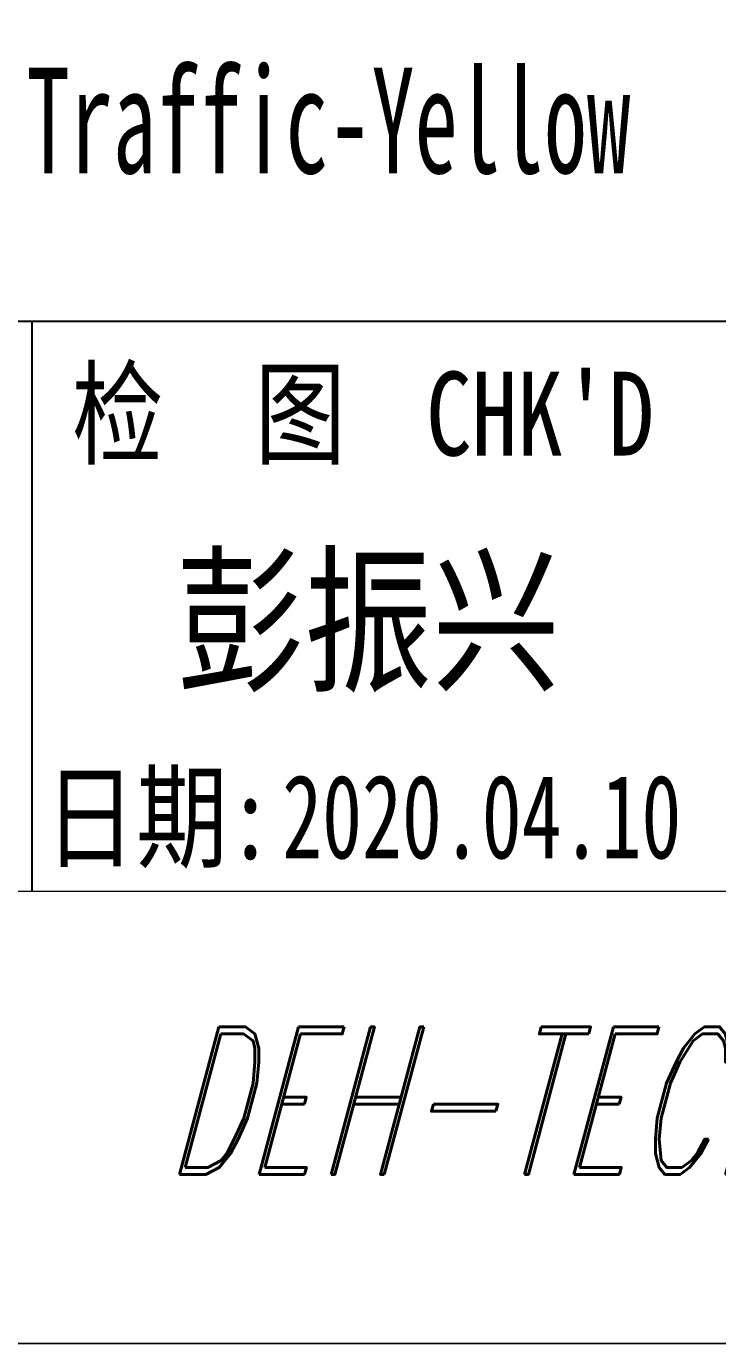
# Model space of a CAD drawing. Header units: millimetres. Extents: x -50270 to 104182, y -50696 to 36415.
# Drawn here: x -49293.6 to -49252.4, y 35369.6 to 35448.2 of the extents above; entities that cross this region are included whole.
import ezdxf
from ezdxf.enums import TextEntityAlignment as Align

# ---------------------------------------------------------------- set-up
doc = ezdxf.new("R2010")
doc.units = ezdxf.units.MM
doc.header["$LTSCALE"] = 0.5
doc.layers.add('图\\M+19E79\\M+195B6\\M+18E9A', color=7, linetype='Continuous')
doc.layers.add('表面处理', color=7, linetype='Continuous')
doc.layers.add('图框', color=7, linetype='Continuous', lineweight=18)
doc.layers.add('打印', color=7, linetype='Continuous', lineweight=15, plot=False)
doc.layers.add('打印-禁用', color=7, linetype='Continuous', lineweight=15, plot=False)
doc.styles.add('国标', font='simfang.ttf', dxfattribs={"width": 0.8})
doc.styles.add('标题\\M+18E9A', font='romand.shx', dxfattribs={"oblique": 10, "bigfont": 'bigfont.shx'})

# ---------------------------------------------------------------- blocks, each defined once
blk = doc.blocks.new('GZDEH零件A3图框V01版')
at = {"layer": '图\\M+19E79\\M+195B6\\M+18E9A', "color": 9}
for p, q in [((3181.99, -1815.961), (3092.49, -1815.961)), ((3135.83, -1815.961), (3135.83, -1832.961)), ((3135.83, -1815.961), (3135.83, -1832.961))]:
    blk.add_line(p, q, dxfattribs=at)
at = {"layer": '图框', "linetype": 'Continuous'}
blk.add_line((2882.49, -1832.961), (3272.49, -1832.961), dxfattribs=at)
at = {"layer": '打印-禁用', "linetype": 'Continuous'}
blk.add_line((2857.49, -1846.461), (3277.49, -1846.461), dxfattribs=at)
at = {"layer": '图\\M+19E79\\M+195B6\\M+18E9A', "color": 9, "style": '国标', "width": 0.8}
for s, p in [('检  图', (3141.11, -1819.96)), ('日期:', (3139.616, -1831.999))]:
    blk.add_text(s, height=2.5, dxfattribs=at).set_placement(p, align=Align.CENTER)
blk.add_text("CHK'D", height=2.5, dxfattribs=at).set_placement((3147.583, -1819.96))
at = {"layer": '图\\M+19E79\\M+195B6\\M+18E9A', "color": 7, "style": '标题\\M+18E9A', "oblique": 15, "width": 0.6}
blk.add_text('DEH-TECH', height=4.4, dxfattribs=at).set_placement((3149.164, -1839.211), align=Align.MIDDLE)
blk = doc.blocks.new('DEH A3')
at = {"layer": '图框'}
blk.add_blockref('GZDEH零件A3图框V01版', (-2857.49, 1846.461), dxfattribs=at)

msp = doc.modelspace()

# ---------------------------------------------------------------- linework, layer by layer
at = {"layer": '打印'}
msp.add_lwpolyline([(-49849.933, 35963.626), (-49009.933, 35963.626), (-49009.933, 35369.626), (-49849.933, 35369.626)], close=True, dxfattribs=at)

# ---------------------------------------------------------------- block references
at = {"layer": '图框', "xscale": 2, "yscale": 2, "zscale": 2}
msp.add_blockref('DEH A3', (-49849.933, 35369.626), dxfattribs=at)

# ---------------------------------------------------------------- texts
at = {"layer": '图\\M+19E79\\M+195B6\\M+18E9A', "color": 3, "style": '国标'}
for s, height, width, p in [('彭振兴', 7, 0.8, (-49284.657, 35409.259)), ('2020.04.10', 5, 0.7, (-49278.327, 35398.586))]:
    msp.add_text(s, height=height, dxfattribs=dict(at, width=width)).set_placement(p)
at = {"layer": '表面处理', "color": 3, "style": '国标', "width": 0.6}
msp.add_text('涂漆：黄色 1023-Traffic-Yellow ', height=6.3, dxfattribs=at).set_placement((-49294.888, 35439.476), align=Align.CENTER)

doc.saveas('drawing.dxf')
